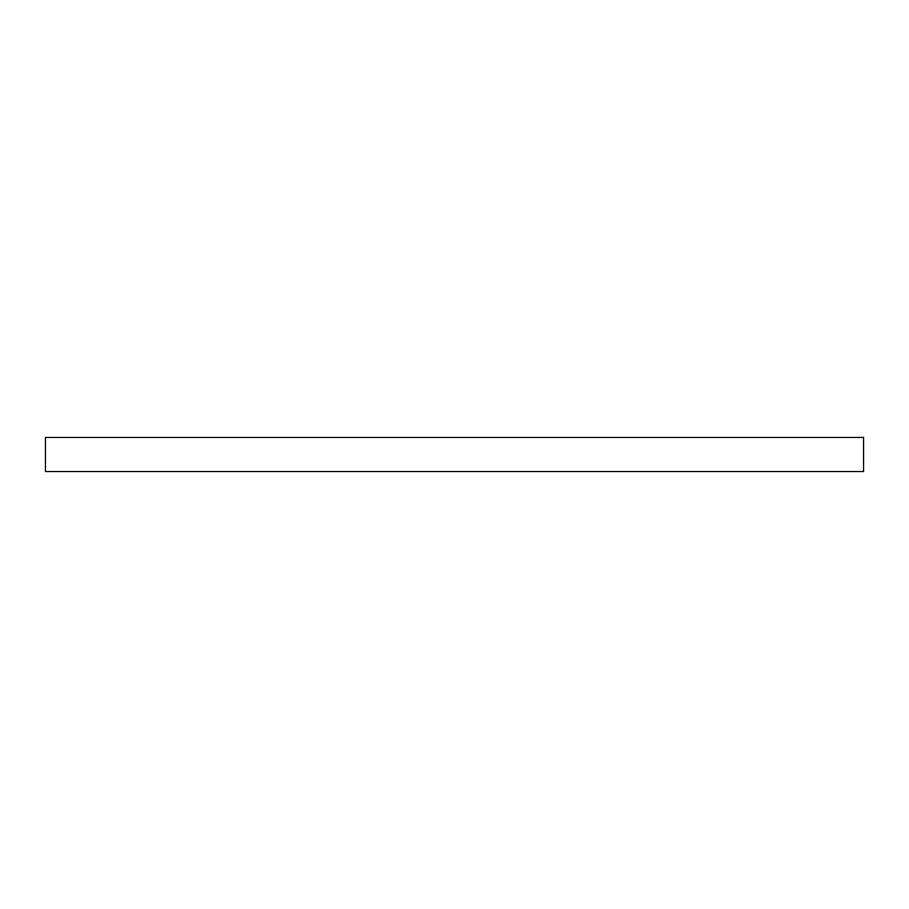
<?xml version="1.0" encoding="UTF-8"?>
<svg xmlns="http://www.w3.org/2000/svg" width="909" height="909" viewBox="0 0 909 909"><rect width="100%" height="100%" fill="white"/><g stroke="black" fill="none" stroke-linecap="round" stroke-linejoin="round"><path stroke-width="1.36" d="M863.55 437.456L45.45 437.456L45.45 471.544L863.55 471.544L863.55 437.456"/></g></svg>
